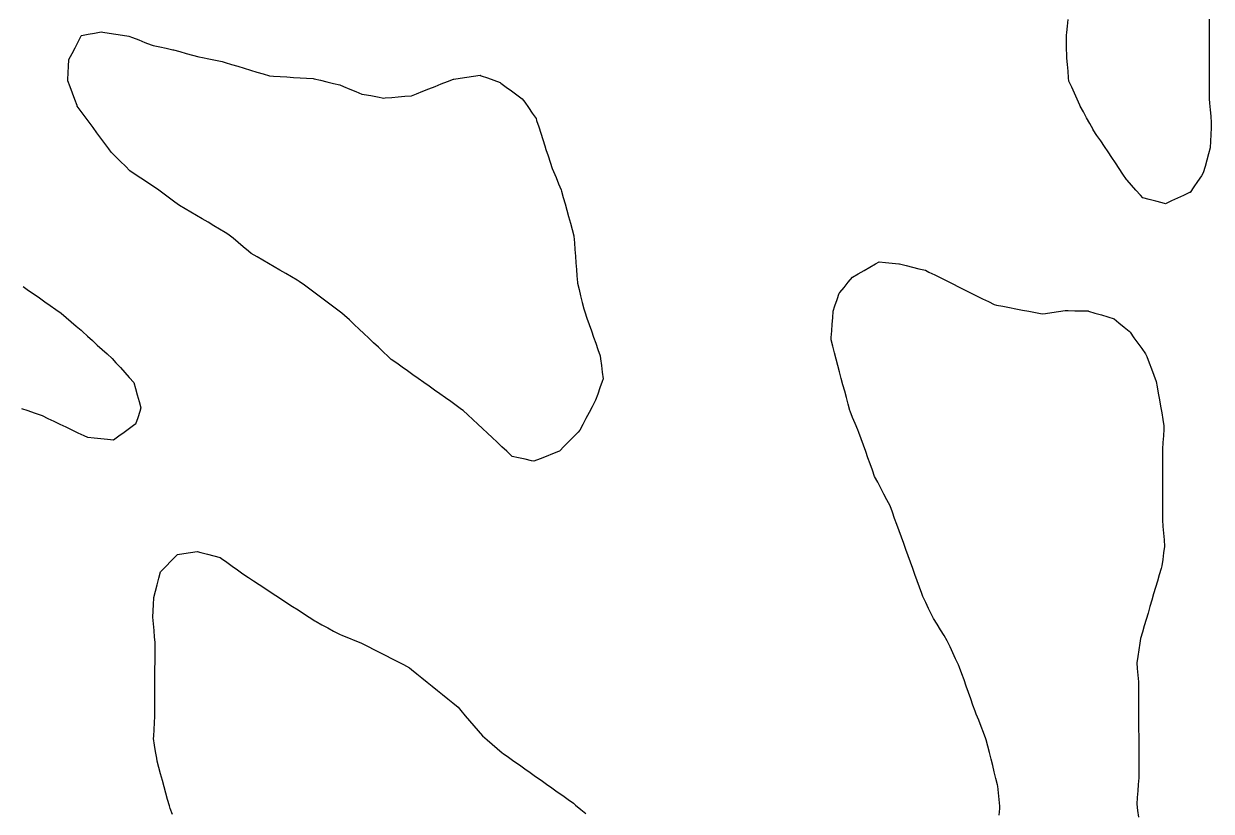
# Model space of a CAD drawing. Header units: millimetres. Extents: x 230 to 3347, y 514 to 5196.
# Drawn here: x 1348.8 to 1527.7, y 1660.4 to 1778.9 of the extents above; entities that cross this region are included whole.
import ezdxf

# ---------------------------------------------------------------- set-up
doc = ezdxf.new("R2010")
doc.units = ezdxf.units.MM
for name, color, linetype in [('ALL_HOLES', 1, 'Continuous'), ('OUTLINE_ISLAND_01_HOLE_02', 1, 'Continuous'), ('OUTLINE_ISLAND_01_HOLE_11', 1, 'Continuous'), ('OUTLINE_ISLAND_01_HOLE_12', 1, 'Continuous'), ('OUTLINE_ISLAND_01_HOLE_20', 1, 'Continuous'), ('OUTLINE_ISLAND_01_HOLE_24', 1, 'Continuous')]:
    doc.layers.add(name, color=color, linetype=linetype)

msp = doc.modelspace()

# ---------------------------------------------------------------- linework, layer by layer
at = {"layer": 'ALL_HOLES'}
for points in [[(1527.3494, 1779.5573), (1527.3484, 1778.5573), (1527.3474, 1777.5573), (1527.3464, 1776.5573), (1527.3454, 1775.5573), (1527.3444, 1774.5573), (1527.3433, 1773.5573), (1527.3423, 1772.5573), (1527.3413, 1771.5573), (1527.3403, 1770.5573), (1527.3393, 1769.5573), (1527.3383, 1768.5573), (1527.3373, 1767.5573), (1527.3921, 1766.9213), (1527.4781, 1765.925), (1527.564, 1764.9287), (1527.65, 1763.9324), (1527.6218, 1763.198), (1527.5836, 1762.1987), (1527.5454, 1761.1994), (1527.5071, 1760.2001), (1527.2562, 1759.2933), (1526.9896, 1758.3295), (1526.7229, 1757.3657), (1526.4563, 1756.4019), (1526.1627, 1755.9694), (1525.601, 1755.142), (1525.0393, 1754.3147), (1524.4777, 1753.4873), (1524.378, 1753.4419), (1523.4681, 1753.0271), (1522.5582, 1752.6123), (1521.6483, 1752.1975), (1520.7383, 1751.7827), (1520.255, 1751.9053), (1519.2857, 1752.1512), (1518.3164, 1752.397), (1517.3471, 1752.6429), (1516.9728, 1753.0624), (1516.307, 1753.8085), (1515.6412, 1754.5546), (1514.9754, 1755.3007), (1514.8971, 1755.4176), (1514.3401, 1756.2481), (1513.7831, 1757.0787), (1513.2262, 1757.9092), (1512.6692, 1758.7397), (1512.1123, 1759.5703), (1511.5553, 1760.4008), (1510.9984, 1761.2314), (1510.4414, 1762.0619), (1509.8845, 1762.8925), (1509.8528, 1762.9501), (1509.3707, 1763.8262), (1508.8886, 1764.7024), (1508.4065, 1765.5785), (1507.9244, 1766.4546), (1507.8612, 1766.5951), (1507.4511, 1767.5072), (1507.041, 1768.4192), (1506.6309, 1769.3312), (1506.2207, 1770.2432), (1506.1756, 1770.7149), (1506.0802, 1771.7104), (1505.9849, 1772.7058), (1505.8895, 1773.7013), (1505.8838, 1774.1495), (1505.8709, 1775.1494), (1505.858, 1776.1493), (1505.8451, 1777.1492), (1505.8891, 1777.5181), (1506.0075, 1778.511), (1506.1259, 1779.504)], [(1495.6923, 1659.7695), (1495.8368, 1660.759), (1495.7993, 1661.1339), (1495.6999, 1662.129), (1495.6005, 1663.124), (1495.5011, 1664.1191), (1495.4505, 1664.3252), (1495.2119, 1665.2963), (1494.9733, 1666.2674), (1494.7347, 1667.2385), (1494.496, 1668.2097), (1494.2574, 1669.1808), (1494.0188, 1670.1519), (1493.7802, 1671.123), (1493.7288, 1671.2537), (1493.3625, 1672.1843), (1492.9963, 1673.1148), (1492.6301, 1674.0453), (1492.2639, 1674.9758), (1492.1107, 1675.4019), (1491.7723, 1676.3429), (1491.4339, 1677.2839), (1491.0955, 1678.2249), (1490.7571, 1679.1659), (1490.4187, 1680.1069), (1490.0804, 1681.0479), (1489.742, 1681.9889), (1489.5685, 1682.3656), (1489.1503, 1683.2739), (1488.7321, 1684.1823), (1488.3138, 1685.0906), (1487.8956, 1685.9989), (1487.4104, 1686.7865), (1486.8859, 1687.638), (1486.3614, 1688.4894), (1485.8369, 1689.3408), (1485.5303, 1689.9724), (1485.0934, 1690.8719), (1484.6566, 1691.7715), (1484.2198, 1692.671), (1484.0503, 1693.1404), (1483.7107, 1694.081), (1483.371, 1695.0215), (1483.0314, 1695.9621), (1482.6917, 1696.9026), (1482.3521, 1697.8432), (1482.0124, 1698.7837), (1481.6728, 1699.7243), (1481.3331, 1700.6648), (1480.9935, 1701.6054), (1480.6538, 1702.5459), (1480.3142, 1703.4865), (1479.9745, 1704.427), (1479.6349, 1705.3676), (1479.2952, 1706.3081), (1479.2864, 1706.3248), (1478.8196, 1707.2091), (1478.3528, 1708.0935), (1477.8861, 1708.9779), (1477.4193, 1709.8622), (1476.9525, 1710.7466), (1476.6204, 1711.6757), (1476.2838, 1712.6174), (1475.9473, 1713.5591), (1475.6107, 1714.5007), (1475.2742, 1715.4424), (1474.9376, 1716.3841), (1474.6011, 1717.3257), (1474.4143, 1717.7705), (1474.0271, 1718.6925), (1473.6399, 1719.6145), (1473.2526, 1720.5365), (1473.2197, 1720.6603), (1472.963, 1721.6268), (1472.7062, 1722.5933), (1472.4494, 1723.5597), (1472.1927, 1724.5262), (1471.9359, 1725.4927), (1471.6791, 1726.4591), (1471.4224, 1727.4256), (1471.1656, 1728.3921), (1470.9088, 1729.3586), (1470.6521, 1730.325), (1470.3953, 1731.2915), (1470.4212, 1731.6377), (1470.4958, 1732.6349), (1470.5704, 1733.6321), (1470.645, 1734.6293), (1470.7196, 1735.6266), (1470.9884, 1736.4229), (1471.3083, 1737.3703), (1471.6281, 1738.3178), (1471.709, 1738.4155), (1472.3466, 1739.1859), (1472.9841, 1739.9563), (1473.6217, 1740.7267), (1473.6223, 1740.727), (1474.4907, 1741.2228), (1475.3592, 1741.7186), (1476.2276, 1742.2144), (1477.0961, 1742.7102), (1477.6183, 1743.0083), (1478.6145, 1742.9217), (1479.6107, 1742.8351), (1480.607, 1742.7484), (1480.7256, 1742.7192), (1481.6966, 1742.4801), (1482.6676, 1742.2411), (1483.6386, 1742.002), (1484.6096, 1741.7629), (1485.1367, 1741.5002), (1486.0317, 1741.0541), (1486.9266, 1740.608), (1487.8216, 1740.1619), (1488.7166, 1739.7158), (1489.6116, 1739.2697), (1490.5066, 1738.8237), (1491.4016, 1738.3776), (1492.2966, 1737.9315), (1493.1916, 1737.4854), (1494.0866, 1737.0393), (1494.9815, 1736.5932), (1495.295, 1736.5327), (1496.2769, 1736.3432), (1497.2587, 1736.1536), (1498.2406, 1735.9641), (1499.2225, 1735.7746), (1500.2044, 1735.5851), (1501.1862, 1735.3955), (1502.1681, 1735.206), (1502.6765, 1735.2796), (1503.6662, 1735.4228), (1504.6559, 1735.5661), (1505.6456, 1735.7094), (1506.1128, 1735.6996), (1507.1126, 1735.6787), (1508.1124, 1735.6578), (1509.1121, 1735.637), (1509.1847, 1735.615), (1510.1418, 1735.3253), (1511.0989, 1735.0355), (1512.056, 1734.7458), (1513.0131, 1734.456), (1513.7505, 1733.8549), (1514.5256, 1733.223), (1515.3007, 1732.5911), (1515.4224, 1732.4232), (1516.0093, 1731.6136), (1516.5961, 1730.8039), (1517.183, 1729.9942), (1517.7699, 1729.1845), (1517.9287, 1728.7744), (1518.29, 1727.8419), (1518.6513, 1726.9095), (1519.0125, 1725.977), (1519.3738, 1725.0445), (1519.5112, 1724.2459), (1519.6808, 1723.2604), (1519.8504, 1722.2749), (1520.02, 1721.2893), (1520.1895, 1720.3038), (1520.3591, 1719.3183), (1520.5287, 1718.3328), (1520.5, 1717.861), (1520.4391, 1716.8628), (1520.3783, 1715.8647), (1520.3175, 1714.8665), (1520.3162, 1714.4484), (1520.313, 1713.4484), (1520.3099, 1712.4484), (1520.3067, 1711.4484), (1520.3035, 1710.4484), (1520.3003, 1709.4484), (1520.2972, 1708.4484), (1520.294, 1707.4485), (1520.2908, 1706.4485), (1520.2877, 1705.4485), (1520.2845, 1704.4485), (1520.3044, 1704.194), (1520.3822, 1703.197), (1520.4601, 1702.2), (1520.538, 1701.2031), (1520.6158, 1700.2061), (1520.4804, 1699.2454), (1520.3407, 1698.2552), (1520.2011, 1697.265), (1520.0949, 1696.9023), (1519.814, 1695.9425), (1519.533, 1694.9828), (1519.252, 1694.0231), (1518.9711, 1693.0634), (1518.6901, 1692.1037), (1518.4091, 1691.144), (1518.1281, 1690.1842), (1517.8472, 1689.2245), (1517.5662, 1688.2648), (1517.2852, 1687.3051), (1517.0042, 1686.3454), (1516.8963, 1685.6437), (1516.7443, 1684.6553), (1516.5923, 1683.6669), (1516.4403, 1682.6785), (1516.5138, 1681.8222), (1516.5993, 1680.8258), (1516.6848, 1679.8295), (1516.6856, 1679.6497), (1516.6903, 1678.6497), (1516.695, 1677.6497), (1516.6997, 1676.6497), (1516.7044, 1675.6497), (1516.7091, 1674.6497), (1516.7138, 1673.6497), (1516.7185, 1672.6497), (1516.7232, 1671.6498), (1516.7279, 1670.6498), (1516.7326, 1669.6498), (1516.7373, 1668.6498), (1516.742, 1667.6498), (1516.7467, 1666.6498), (1516.7514, 1665.6498), (1516.7318, 1665.3975), (1516.6542, 1664.4005), (1516.5767, 1663.4035), (1516.4991, 1662.4065), (1516.4215, 1661.4095), (1516.5562, 1660.4528), (1516.6956, 1659.4626)], [(1348.7325, 1739.3146), (1349.5519, 1738.7414), (1350.3713, 1738.1682), (1351.1907, 1737.595), (1352.0101, 1737.0218), (1352.8295, 1736.4486), (1353.6489, 1735.8753), (1354.4683, 1735.3021), (1355.2012, 1734.6749), (1355.9609, 1734.0247), (1356.7206, 1733.3745), (1357.4804, 1732.7242), (1357.6897, 1732.5332), (1358.4283, 1731.8591), (1359.167, 1731.185), (1359.9056, 1730.5109), (1360.6443, 1729.8368), (1361.3829, 1729.1627), (1362.1215, 1728.4886), (1362.7011, 1727.8514), (1363.374, 1727.1117), (1364.0469, 1726.372), (1364.7199, 1725.6322), (1365.3928, 1724.8925), (1365.6565, 1723.9628), (1365.9294, 1723.0007), (1366.2023, 1722.0387), (1366.4753, 1721.0766), (1366.2974, 1720.529), (1365.9885, 1719.578), (1365.6796, 1718.6269), (1365.5625, 1718.5424), (1364.7516, 1717.9572), (1363.9406, 1717.3721), (1363.1297, 1716.787), (1362.3188, 1716.2018), (1361.4402, 1716.2909), (1360.4453, 1716.3918), (1359.4504, 1716.4927), (1358.4555, 1716.5936), (1357.9437, 1716.8378), (1357.0411, 1717.2683), (1356.1385, 1717.6989), (1355.236, 1718.1295), (1354.3334, 1718.5601), (1353.4309, 1718.9906), (1352.5283, 1719.4212), (1351.6258, 1719.8518), (1351.3674, 1719.9411), (1350.4222, 1720.2677), (1349.477, 1720.5943), (1348.5319, 1720.9209)], [(1371.2218, 1659.8601), (1370.854, 1660.79), (1370.7568, 1661.1471), (1370.4942, 1662.112), (1370.2316, 1663.0769), (1369.969, 1664.0418), (1369.7064, 1665.0067), (1369.4438, 1665.9716), (1369.1812, 1666.9365), (1368.9186, 1667.9015), (1368.8474, 1668.3477), (1368.6896, 1669.3352), (1368.5319, 1670.3227), (1368.3742, 1671.3101), (1368.3933, 1671.6538), (1368.4489, 1672.6523), (1368.5045, 1673.6507), (1368.5602, 1674.6492), (1368.5608, 1674.812), (1368.5649, 1675.812), (1368.569, 1676.812), (1368.5731, 1677.812), (1368.5771, 1678.812), (1368.5812, 1679.812), (1368.5853, 1680.8119), (1368.5894, 1681.8119), (1368.5934, 1682.8119), (1368.5975, 1683.8119), (1368.6016, 1684.8119), (1368.6057, 1685.8119), (1368.54, 1686.5539), (1368.4518, 1687.55), (1368.3636, 1688.5461), (1368.2753, 1689.5422), (1368.3149, 1690.4889), (1368.3565, 1691.488), (1368.3982, 1692.4871), (1368.4055, 1692.5149), (1368.6577, 1693.4825), (1368.91, 1694.4502), (1369.1622, 1695.4178), (1369.4145, 1696.3855), (1369.5591, 1696.5336), (1370.2574, 1697.2494), (1370.9558, 1697.9651), (1371.6542, 1698.6809), (1371.9661, 1699.0005), (1372.955, 1699.1489), (1373.944, 1699.2973), (1374.9329, 1699.4456), (1375.5162, 1699.2926), (1376.4834, 1699.0387), (1377.4507, 1698.7849), (1378.4179, 1698.531), (1378.5834, 1698.4133), (1379.3982, 1697.8336), (1380.2131, 1697.2539), (1381.0279, 1696.6742), (1381.8427, 1696.0945), (1382.6576, 1695.5148), (1383.4354, 1695.0083), (1384.2734, 1694.4627), (1385.1114, 1693.917), (1385.9494, 1693.3714), (1386.7875, 1692.8257), (1387.6255, 1692.2801), (1388.4635, 1691.7344), (1389.3015, 1691.1888), (1390.1395, 1690.6431), (1390.9775, 1690.0975), (1391.8155, 1689.5519), (1392.6536, 1689.0062), (1392.8565, 1688.8959), (1393.7351, 1688.4184), (1394.6137, 1687.9409), (1395.4924, 1687.4634), (1396.371, 1686.9859), (1396.8193, 1686.8068), (1397.748, 1686.4358), (1398.6766, 1686.0648), (1399.6053, 1685.6938), (1399.7789, 1685.605), (1400.669, 1685.1493), (1401.5591, 1684.6936), (1402.4493, 1684.2379), (1403.3394, 1683.7823), (1404.2296, 1683.3266), (1405.1197, 1682.8709), (1406.0099, 1682.4152), (1406.9, 1681.9596), (1407.2339, 1681.6885), (1408.0103, 1681.0583), (1408.7867, 1680.428), (1409.5631, 1679.7978), (1410.3395, 1679.1675), (1411.1159, 1678.5373), (1411.8923, 1677.907), (1412.6687, 1677.2768), (1413.4451, 1676.6465), (1414.2214, 1676.0163), (1414.6706, 1675.4925), (1415.3215, 1674.7333), (1415.9724, 1673.9742), (1416.6233, 1673.215), (1417.2742, 1672.4558), (1417.9251, 1671.6967), (1418.6075, 1671.108), (1419.3647, 1670.4548), (1420.1219, 1669.8016), (1420.8791, 1669.1484), (1421.008, 1669.0572), (1421.8242, 1668.4795), (1422.6405, 1667.9018), (1423.4567, 1667.3241), (1424.273, 1666.7464), (1425.0892, 1666.1687), (1425.9055, 1665.591), (1426.7217, 1665.0133), (1427.5379, 1664.4356), (1428.3542, 1663.8579), (1429.1704, 1663.2802), (1429.9867, 1662.7025), (1430.8029, 1662.1248), (1431.6192, 1661.5471), (1431.9352, 1661.2819), (1432.7012, 1660.639), (1433.4672, 1659.9961)]]:
    msp.add_lwpolyline(points, dxfattribs=at)
msp.add_lwpolyline([(1357.5208, 1777.1059), (1358.5046, 1777.2847), (1359.4885, 1777.4636), (1360.4724, 1777.6425), (1360.7136, 1777.6056), (1361.7021, 1777.4544), (1362.6906, 1777.3032), (1363.6791, 1777.152), (1364.6676, 1777.0008), (1365.2094, 1776.7842), (1366.138, 1776.4131), (1367.0666, 1776.0419), (1367.9951, 1775.6707), (1368.3284, 1775.5969), (1369.3047, 1775.3807), (1370.2811, 1775.1646), (1371.2574, 1774.9484), (1371.356, 1774.9215), (1372.3207, 1774.6582), (1373.2854, 1774.3949), (1374.2501, 1774.1316), (1375.2148, 1773.8683), (1375.7416, 1773.7631), (1376.7223, 1773.5673), (1377.7029, 1773.3714), (1378.6835, 1773.1755), (1379.1476, 1773.0353), (1380.1049, 1772.746), (1381.0621, 1772.4568), (1382.0194, 1772.1675), (1382.9766, 1771.8783), (1383.9339, 1771.589), (1384.8911, 1771.2997), (1385.8484, 1771.0105), (1386.4346, 1770.9747), (1387.4327, 1770.9136), (1388.4309, 1770.8526), (1389.429, 1770.7916), (1390.4272, 1770.7306), (1391.4253, 1770.6696), (1392.4234, 1770.6086), (1392.5438, 1770.5796), (1393.5159, 1770.3452), (1394.488, 1770.1108), (1395.4602, 1769.8764), (1396.4323, 1769.642), (1396.9835, 1769.4162), (1397.9088, 1769.037), (1398.8342, 1768.6579), (1399.7595, 1768.2787), (1400.1126, 1768.2147), (1401.0965, 1768.0363), (1402.0805, 1767.8579), (1403.0645, 1767.6796), (1403.2351, 1767.6936), (1404.2317, 1767.7753), (1405.2284, 1767.857), (1406.225, 1767.9387), (1407.2217, 1768.0204), (1407.9781, 1768.3203), (1408.9077, 1768.6889), (1409.8373, 1769.0574), (1410.7669, 1769.426), (1411.6965, 1769.7946), (1412.6261, 1770.1632), (1413.5557, 1770.5317), (1413.5804, 1770.5353), (1414.5699, 1770.6796), (1415.5595, 1770.8238), (1416.549, 1770.968), (1417.5386, 1771.1123), (1417.7309, 1771.0417), (1418.6698, 1770.6975), (1419.6087, 1770.3533), (1420.5476, 1770.009), (1420.6664, 1769.923), (1421.4767, 1769.3369), (1422.2869, 1768.7508), (1423.0971, 1768.1647), (1423.9073, 1767.5785), (1424.2685, 1767.0581), (1424.8387, 1766.2365), (1425.4088, 1765.415), (1425.979, 1764.5935), (1426.0648, 1764.3238), (1426.368, 1763.3709), (1426.6712, 1762.418), (1426.9744, 1761.4651), (1427.2776, 1760.5121), (1427.47, 1759.9325), (1427.785, 1758.9834), (1428.1, 1758.0344), (1428.415, 1757.0853), (1428.6087, 1756.6208), (1428.9937, 1755.6979), (1429.3787, 1754.775), (1429.7637, 1753.8521), (1429.8092, 1753.688), (1430.0763, 1752.7243), (1430.3433, 1751.7606), (1430.6104, 1750.7969), (1430.8774, 1749.8332), (1431.1445, 1748.8695), (1431.4115, 1747.9059), (1431.6786, 1746.9422), (1431.6826, 1746.887), (1431.7563, 1745.8897), (1431.8299, 1744.8924), (1431.9036, 1743.8951), (1431.9772, 1742.8979), (1432.0508, 1741.9006), (1432.1245, 1740.9033), (1432.1981, 1739.906), (1432.2142, 1739.8394), (1432.449, 1738.8674), (1432.6838, 1737.8953), (1432.9186, 1736.9233), (1433.1534, 1735.9512), (1433.3131, 1735.4943), (1433.643, 1734.5503), (1433.9729, 1733.6063), (1434.3028, 1732.6623), (1434.6327, 1731.7183), (1434.9626, 1730.7742), (1435.2925, 1729.8302), (1435.6224, 1728.8862), (1435.6826, 1728.4103), (1435.8079, 1727.4181), (1435.9332, 1726.426), (1436.0585, 1725.4339), (1435.9161, 1725.029), (1435.5842, 1724.0857), (1435.2523, 1723.1423), (1434.9204, 1722.199), (1434.8787, 1722.1196), (1434.4141, 1721.2341), (1433.9495, 1720.3485), (1433.4849, 1719.463), (1433.0203, 1718.5775), (1432.5557, 1717.692), (1432.2919, 1717.4214), (1431.5938, 1716.7053), (1430.8957, 1715.9893), (1430.1977, 1715.2733), (1429.4996, 1714.5572), (1429.3589, 1714.5009), (1428.4305, 1714.1294), (1427.5021, 1713.7578), (1426.5737, 1713.3862), (1425.6453, 1713.0146), (1425.3015, 1713.0925), (1424.3262, 1713.3134), (1423.3509, 1713.5343), (1422.3756, 1713.7552), (1422.2885, 1713.8368), (1421.5589, 1714.5207), (1420.8293, 1715.2046), (1420.0997, 1715.8884), (1419.3701, 1716.5723), (1418.6405, 1717.2561), (1417.9109, 1717.94), (1417.1812, 1718.6239), (1416.4516, 1719.3077), (1415.722, 1719.9916), (1414.9924, 1720.6755), (1414.7696, 1720.8336), (1413.9542, 1721.4124), (1413.1387, 1721.9912), (1412.3233, 1722.57), (1411.5078, 1723.1488), (1410.6923, 1723.7277), (1409.8769, 1724.3065), (1409.0614, 1724.8853), (1408.246, 1725.4641), (1407.4305, 1726.0429), (1406.615, 1726.6217), (1405.7996, 1727.2006), (1404.9841, 1727.7794), (1404.1687, 1728.3582), (1403.6986, 1728.8014), (1402.971, 1729.4874), (1402.2435, 1730.1734), (1401.5159, 1730.8594), (1400.7883, 1731.5454), (1400.0607, 1732.2314), (1399.3331, 1732.9174), (1398.6055, 1733.6035), (1397.8779, 1734.2895), (1397.1503, 1734.9755), (1396.707, 1735.3067), (1395.9058, 1735.9052), (1395.1047, 1736.5037), (1394.3036, 1737.1022), (1393.5025, 1737.7007), (1392.7014, 1738.2992), (1391.9003, 1738.8977), (1391.0991, 1739.4963), (1390.298, 1740.0948), (1390.0029, 1740.267), (1389.1392, 1740.7711), (1388.2756, 1741.2752), (1387.4119, 1741.7792), (1386.5482, 1742.2833), (1385.6846, 1742.7874), (1384.8209, 1743.2915), (1383.9573, 1743.7955), (1383.0936, 1744.2996), (1382.6606, 1744.6593), (1381.8914, 1745.2983), (1381.1222, 1745.9373), (1380.353, 1746.5763), (1379.5838, 1747.2153), (1379.164, 1747.4609), (1378.301, 1747.966), (1377.4379, 1748.471), (1376.5748, 1748.9761), (1375.7117, 1749.4811), (1374.8486, 1749.9862), (1373.9855, 1750.4913), (1373.1225, 1750.9963), (1372.2594, 1751.5014), (1371.5774, 1752.0169), (1370.7797, 1752.6198), (1369.9819, 1753.2228), (1369.1841, 1753.8258), (1368.9542, 1753.9788), (1368.1218, 1754.533), (1367.2894, 1755.0871), (1366.4569, 1755.6412), (1365.6245, 1756.1953), (1364.7921, 1756.7494), (1364.1244, 1757.4135), (1363.4154, 1758.1187), (1362.7064, 1758.8239), (1361.9974, 1759.5292), (1361.6363, 1760.0191), (1361.0428, 1760.8239), (1360.4494, 1761.6288), (1359.856, 1762.4337), (1359.2626, 1763.2386), (1358.6691, 1764.0435), (1358.0757, 1764.8484), (1357.4823, 1765.6533), (1356.8889, 1766.4582), (1356.8596, 1766.5365), (1356.5095, 1767.4732), (1356.1594, 1768.4099), (1355.8093, 1769.3466), (1355.4592, 1770.2834), (1355.468, 1770.455), (1355.5197, 1771.4536), (1355.5714, 1772.4523), (1355.623, 1773.451), (1355.6375, 1773.4788), (1356.0983, 1774.3663), (1356.5591, 1775.2538), (1357.0199, 1776.1413), (1357.4807, 1777.0288)], close=True, dxfattribs=at)
at = {"layer": 'OUTLINE_ISLAND_01_HOLE_02'}
msp.add_lwpolyline([(1371.2218, 1659.8601), (1370.854, 1660.79), (1370.7568, 1661.1471), (1370.4942, 1662.112), (1370.2316, 1663.0769), (1369.969, 1664.0418), (1369.7064, 1665.0067), (1369.4438, 1665.9716), (1369.1812, 1666.9365), (1368.9186, 1667.9015), (1368.8474, 1668.3477), (1368.6896, 1669.3352), (1368.5319, 1670.3227), (1368.3742, 1671.3101), (1368.3933, 1671.6538), (1368.4489, 1672.6523), (1368.5045, 1673.6507), (1368.5602, 1674.6492), (1368.5608, 1674.812), (1368.5649, 1675.812), (1368.569, 1676.812), (1368.5731, 1677.812), (1368.5771, 1678.812), (1368.5812, 1679.812), (1368.5853, 1680.8119), (1368.5894, 1681.8119), (1368.5934, 1682.8119), (1368.5975, 1683.8119), (1368.6016, 1684.8119), (1368.6057, 1685.8119), (1368.54, 1686.5539), (1368.4518, 1687.55), (1368.3636, 1688.5461), (1368.2753, 1689.5422), (1368.3149, 1690.4889), (1368.3565, 1691.488), (1368.3982, 1692.4871), (1368.4055, 1692.5149), (1368.6577, 1693.4825), (1368.91, 1694.4502), (1369.1622, 1695.4178), (1369.4145, 1696.3855), (1369.5591, 1696.5336), (1370.2574, 1697.2494), (1370.9558, 1697.9651), (1371.6542, 1698.6809), (1371.9661, 1699.0005), (1372.955, 1699.1489), (1373.944, 1699.2973), (1374.9329, 1699.4456), (1375.5162, 1699.2926), (1376.4834, 1699.0387), (1377.4507, 1698.7849), (1378.4179, 1698.531), (1378.5834, 1698.4133), (1379.3982, 1697.8336), (1380.2131, 1697.2539), (1381.0279, 1696.6742), (1381.8427, 1696.0945), (1382.6576, 1695.5148), (1383.4354, 1695.0083), (1384.2734, 1694.4627), (1385.1114, 1693.917), (1385.9494, 1693.3714), (1386.7875, 1692.8257), (1387.6255, 1692.2801), (1388.4635, 1691.7344), (1389.3015, 1691.1888), (1390.1395, 1690.6431), (1390.9775, 1690.0975), (1391.8155, 1689.5519), (1392.6536, 1689.0062), (1392.8565, 1688.8959), (1393.7351, 1688.4184), (1394.6137, 1687.9409), (1395.4924, 1687.4634), (1396.371, 1686.9859), (1396.8193, 1686.8068), (1397.748, 1686.4358), (1398.6766, 1686.0648), (1399.6053, 1685.6938), (1399.7789, 1685.605), (1400.669, 1685.1493), (1401.5591, 1684.6936), (1402.4493, 1684.2379), (1403.3394, 1683.7823), (1404.2296, 1683.3266), (1405.1197, 1682.8709), (1406.0099, 1682.4152), (1406.9, 1681.9596), (1407.2339, 1681.6885), (1408.0103, 1681.0583), (1408.7867, 1680.428), (1409.5631, 1679.7978), (1410.3395, 1679.1675), (1411.1159, 1678.5373), (1411.8923, 1677.907), (1412.6687, 1677.2768), (1413.4451, 1676.6465), (1414.2214, 1676.0163), (1414.6706, 1675.4925), (1415.3215, 1674.7333), (1415.9724, 1673.9742), (1416.6233, 1673.215), (1417.2742, 1672.4558), (1417.9251, 1671.6967), (1418.6075, 1671.108), (1419.3647, 1670.4548), (1420.1219, 1669.8016), (1420.8791, 1669.1484), (1421.008, 1669.0572), (1421.8242, 1668.4795), (1422.6405, 1667.9018), (1423.4567, 1667.3241), (1424.273, 1666.7464), (1425.0892, 1666.1687), (1425.9055, 1665.591), (1426.7217, 1665.0133), (1427.5379, 1664.4356), (1428.3542, 1663.8579), (1429.1704, 1663.2802), (1429.9867, 1662.7025), (1430.8029, 1662.1248), (1431.6192, 1661.5471), (1431.9352, 1661.2819), (1432.7012, 1660.639), (1433.4672, 1659.9961)], dxfattribs=at)
at = {"layer": 'OUTLINE_ISLAND_01_HOLE_11'}
msp.add_lwpolyline([(1495.6923, 1659.7695), (1495.8368, 1660.759), (1495.7993, 1661.1339), (1495.6999, 1662.129), (1495.6005, 1663.124), (1495.5011, 1664.1191), (1495.4505, 1664.3252), (1495.2119, 1665.2963), (1494.9733, 1666.2674), (1494.7347, 1667.2385), (1494.496, 1668.2097), (1494.2574, 1669.1808), (1494.0188, 1670.1519), (1493.7802, 1671.123), (1493.7288, 1671.2537), (1493.3625, 1672.1843), (1492.9963, 1673.1148), (1492.6301, 1674.0453), (1492.2639, 1674.9758), (1492.1107, 1675.4019), (1491.7723, 1676.3429), (1491.4339, 1677.2839), (1491.0955, 1678.2249), (1490.7571, 1679.1659), (1490.4187, 1680.1069), (1490.0804, 1681.0479), (1489.742, 1681.9889), (1489.5685, 1682.3656), (1489.1503, 1683.2739), (1488.7321, 1684.1823), (1488.3138, 1685.0906), (1487.8956, 1685.9989), (1487.4104, 1686.7865), (1486.8859, 1687.638), (1486.3614, 1688.4894), (1485.8369, 1689.3408), (1485.5303, 1689.9724), (1485.0934, 1690.8719), (1484.6566, 1691.7715), (1484.2198, 1692.671), (1484.0503, 1693.1404), (1483.7107, 1694.081), (1483.371, 1695.0215), (1483.0314, 1695.9621), (1482.6917, 1696.9026), (1482.3521, 1697.8432), (1482.0124, 1698.7837), (1481.6728, 1699.7243), (1481.3331, 1700.6648), (1480.9935, 1701.6054), (1480.6538, 1702.5459), (1480.3142, 1703.4865), (1479.9745, 1704.427), (1479.6349, 1705.3676), (1479.2952, 1706.3081), (1479.2864, 1706.3248), (1478.8196, 1707.2091), (1478.3528, 1708.0935), (1477.8861, 1708.9779), (1477.4193, 1709.8622), (1476.9525, 1710.7466), (1476.6204, 1711.6757), (1476.2838, 1712.6174), (1475.9473, 1713.5591), (1475.6107, 1714.5007), (1475.2742, 1715.4424), (1474.9376, 1716.3841), (1474.6011, 1717.3257), (1474.4143, 1717.7705), (1474.0271, 1718.6925), (1473.6399, 1719.6145), (1473.2526, 1720.5365), (1473.2197, 1720.6603), (1472.963, 1721.6268), (1472.7062, 1722.5933), (1472.4494, 1723.5597), (1472.1927, 1724.5262), (1471.9359, 1725.4927), (1471.6791, 1726.4591), (1471.4224, 1727.4256), (1471.1656, 1728.3921), (1470.9088, 1729.3586), (1470.6521, 1730.325), (1470.3953, 1731.2915), (1470.4212, 1731.6377), (1470.4958, 1732.6349), (1470.5704, 1733.6321), (1470.645, 1734.6293), (1470.7196, 1735.6266), (1470.9884, 1736.4229), (1471.3083, 1737.3703), (1471.6281, 1738.3178), (1471.709, 1738.4155), (1472.3466, 1739.1859), (1472.9841, 1739.9563), (1473.6217, 1740.7267), (1473.6223, 1740.727), (1474.4907, 1741.2228), (1475.3592, 1741.7186), (1476.2276, 1742.2144), (1477.0961, 1742.7102), (1477.6183, 1743.0083), (1478.6145, 1742.9217), (1479.6107, 1742.8351), (1480.607, 1742.7484), (1480.7256, 1742.7192), (1481.6966, 1742.4801), (1482.6676, 1742.2411), (1483.6386, 1742.002), (1484.6096, 1741.7629), (1485.1367, 1741.5002), (1486.0317, 1741.0541), (1486.9266, 1740.608), (1487.8216, 1740.1619), (1488.7166, 1739.7158), (1489.6116, 1739.2697), (1490.5066, 1738.8237), (1491.4016, 1738.3776), (1492.2966, 1737.9315), (1493.1916, 1737.4854), (1494.0866, 1737.0393), (1494.9815, 1736.5932), (1495.295, 1736.5327), (1496.2769, 1736.3432), (1497.2587, 1736.1536), (1498.2406, 1735.9641), (1499.2225, 1735.7746), (1500.2044, 1735.5851), (1501.1862, 1735.3955), (1502.1681, 1735.206), (1502.6765, 1735.2796), (1503.6662, 1735.4228), (1504.6559, 1735.5661), (1505.6456, 1735.7094), (1506.1128, 1735.6996), (1507.1126, 1735.6787), (1508.1124, 1735.6578), (1509.1121, 1735.637), (1509.1847, 1735.615), (1510.1418, 1735.3253), (1511.0989, 1735.0355), (1512.056, 1734.7458), (1513.0131, 1734.456), (1513.7505, 1733.8549), (1514.5256, 1733.223), (1515.3007, 1732.5911), (1515.4224, 1732.4232), (1516.0093, 1731.6136), (1516.5961, 1730.8039), (1517.183, 1729.9942), (1517.7699, 1729.1845), (1517.9287, 1728.7744), (1518.29, 1727.8419), (1518.6513, 1726.9095), (1519.0125, 1725.977), (1519.3738, 1725.0445), (1519.5112, 1724.2459), (1519.6808, 1723.2604), (1519.8504, 1722.2749), (1520.02, 1721.2893), (1520.1895, 1720.3038), (1520.3591, 1719.3183), (1520.5287, 1718.3328), (1520.5, 1717.861), (1520.4391, 1716.8628), (1520.3783, 1715.8647), (1520.3175, 1714.8665), (1520.3162, 1714.4484), (1520.313, 1713.4484), (1520.3099, 1712.4484), (1520.3067, 1711.4484), (1520.3035, 1710.4484), (1520.3003, 1709.4484), (1520.2972, 1708.4484), (1520.294, 1707.4485), (1520.2908, 1706.4485), (1520.2877, 1705.4485), (1520.2845, 1704.4485), (1520.3044, 1704.194), (1520.3822, 1703.197), (1520.4601, 1702.2), (1520.538, 1701.2031), (1520.6158, 1700.2061), (1520.4804, 1699.2454), (1520.3407, 1698.2552), (1520.2011, 1697.265), (1520.0949, 1696.9023), (1519.814, 1695.9425), (1519.533, 1694.9828), (1519.252, 1694.0231), (1518.9711, 1693.0634), (1518.6901, 1692.1037), (1518.4091, 1691.144), (1518.1281, 1690.1842), (1517.8472, 1689.2245), (1517.5662, 1688.2648), (1517.2852, 1687.3051), (1517.0042, 1686.3454), (1516.8963, 1685.6437), (1516.7443, 1684.6553), (1516.5923, 1683.6669), (1516.4403, 1682.6785), (1516.5138, 1681.8222), (1516.5993, 1680.8258), (1516.6848, 1679.8295), (1516.6856, 1679.6497), (1516.6903, 1678.6497), (1516.695, 1677.6497), (1516.6997, 1676.6497), (1516.7044, 1675.6497), (1516.7091, 1674.6497), (1516.7138, 1673.6497), (1516.7185, 1672.6497), (1516.7232, 1671.6498), (1516.7279, 1670.6498), (1516.7326, 1669.6498), (1516.7373, 1668.6498), (1516.742, 1667.6498), (1516.7467, 1666.6498), (1516.7514, 1665.6498), (1516.7318, 1665.3975), (1516.6542, 1664.4005), (1516.5767, 1663.4035), (1516.4991, 1662.4065), (1516.4215, 1661.4095), (1516.5562, 1660.4528), (1516.6956, 1659.4626)], dxfattribs=at)
at = {"layer": 'OUTLINE_ISLAND_01_HOLE_12'}
msp.add_lwpolyline([(1348.7325, 1739.3146), (1349.5519, 1738.7414), (1350.3713, 1738.1682), (1351.1907, 1737.595), (1352.0101, 1737.0218), (1352.8295, 1736.4486), (1353.6489, 1735.8753), (1354.4683, 1735.3021), (1355.2012, 1734.6749), (1355.9609, 1734.0247), (1356.7206, 1733.3745), (1357.4804, 1732.7242), (1357.6897, 1732.5332), (1358.4283, 1731.8591), (1359.167, 1731.185), (1359.9056, 1730.5109), (1360.6443, 1729.8368), (1361.3829, 1729.1627), (1362.1215, 1728.4886), (1362.7011, 1727.8514), (1363.374, 1727.1117), (1364.0469, 1726.372), (1364.7199, 1725.6322), (1365.3928, 1724.8925), (1365.6565, 1723.9628), (1365.9294, 1723.0007), (1366.2023, 1722.0387), (1366.4753, 1721.0766), (1366.2974, 1720.529), (1365.9885, 1719.578), (1365.6796, 1718.6269), (1365.5625, 1718.5424), (1364.7516, 1717.9572), (1363.9406, 1717.3721), (1363.1297, 1716.787), (1362.3188, 1716.2018), (1361.4402, 1716.2909), (1360.4453, 1716.3918), (1359.4504, 1716.4927), (1358.4555, 1716.5936), (1357.9437, 1716.8378), (1357.0411, 1717.2683), (1356.1385, 1717.6989), (1355.236, 1718.1295), (1354.3334, 1718.5601), (1353.4309, 1718.9906), (1352.5283, 1719.4212), (1351.6258, 1719.8518), (1351.3674, 1719.9411), (1350.4222, 1720.2677), (1349.477, 1720.5943), (1348.5319, 1720.9209)], dxfattribs=at)
at = {"layer": 'OUTLINE_ISLAND_01_HOLE_20'}
msp.add_lwpolyline([(1357.5208, 1777.1059), (1358.5046, 1777.2847), (1359.4885, 1777.4636), (1360.4724, 1777.6425), (1360.7136, 1777.6056), (1361.7021, 1777.4544), (1362.6906, 1777.3032), (1363.6791, 1777.152), (1364.6676, 1777.0008), (1365.2094, 1776.7842), (1366.138, 1776.4131), (1367.0666, 1776.0419), (1367.9951, 1775.6707), (1368.3284, 1775.5969), (1369.3047, 1775.3807), (1370.2811, 1775.1646), (1371.2574, 1774.9484), (1371.356, 1774.9215), (1372.3207, 1774.6582), (1373.2854, 1774.3949), (1374.2501, 1774.1316), (1375.2148, 1773.8683), (1375.7416, 1773.7631), (1376.7223, 1773.5673), (1377.7029, 1773.3714), (1378.6835, 1773.1755), (1379.1476, 1773.0353), (1380.1049, 1772.746), (1381.0621, 1772.4568), (1382.0194, 1772.1675), (1382.9766, 1771.8783), (1383.9339, 1771.589), (1384.8911, 1771.2997), (1385.8484, 1771.0105), (1386.4346, 1770.9747), (1387.4327, 1770.9136), (1388.4309, 1770.8526), (1389.429, 1770.7916), (1390.4272, 1770.7306), (1391.4253, 1770.6696), (1392.4234, 1770.6086), (1392.5438, 1770.5796), (1393.5159, 1770.3452), (1394.488, 1770.1108), (1395.4602, 1769.8764), (1396.4323, 1769.642), (1396.9835, 1769.4162), (1397.9088, 1769.037), (1398.8342, 1768.6579), (1399.7595, 1768.2787), (1400.1126, 1768.2147), (1401.0965, 1768.0363), (1402.0805, 1767.8579), (1403.0645, 1767.6796), (1403.2351, 1767.6936), (1404.2317, 1767.7753), (1405.2284, 1767.857), (1406.225, 1767.9387), (1407.2217, 1768.0204), (1407.9781, 1768.3203), (1408.9077, 1768.6889), (1409.8373, 1769.0574), (1410.7669, 1769.426), (1411.6965, 1769.7946), (1412.6261, 1770.1632), (1413.5557, 1770.5317), (1413.5804, 1770.5353), (1414.5699, 1770.6796), (1415.5595, 1770.8238), (1416.549, 1770.968), (1417.5386, 1771.1123), (1417.7309, 1771.0417), (1418.6698, 1770.6975), (1419.6087, 1770.3533), (1420.5476, 1770.009), (1420.6664, 1769.923), (1421.4767, 1769.3369), (1422.2869, 1768.7508), (1423.0971, 1768.1647), (1423.9073, 1767.5785), (1424.2685, 1767.0581), (1424.8387, 1766.2365), (1425.4088, 1765.415), (1425.979, 1764.5935), (1426.0648, 1764.3238), (1426.368, 1763.3709), (1426.6712, 1762.418), (1426.9744, 1761.4651), (1427.2776, 1760.5121), (1427.47, 1759.9325), (1427.785, 1758.9834), (1428.1, 1758.0344), (1428.415, 1757.0853), (1428.6087, 1756.6208), (1428.9937, 1755.6979), (1429.3787, 1754.775), (1429.7637, 1753.8521), (1429.8092, 1753.688), (1430.0763, 1752.7243), (1430.3433, 1751.7606), (1430.6104, 1750.7969), (1430.8774, 1749.8332), (1431.1445, 1748.8695), (1431.4115, 1747.9059), (1431.6786, 1746.9422), (1431.6826, 1746.887), (1431.7563, 1745.8897), (1431.8299, 1744.8924), (1431.9036, 1743.8951), (1431.9772, 1742.8979), (1432.0508, 1741.9006), (1432.1245, 1740.9033), (1432.1981, 1739.906), (1432.2142, 1739.8394), (1432.449, 1738.8674), (1432.6838, 1737.8953), (1432.9186, 1736.9233), (1433.1534, 1735.9512), (1433.3131, 1735.4943), (1433.643, 1734.5503), (1433.9729, 1733.6063), (1434.3028, 1732.6623), (1434.6327, 1731.7183), (1434.9626, 1730.7742), (1435.2925, 1729.8302), (1435.6224, 1728.8862), (1435.6826, 1728.4103), (1435.8079, 1727.4181), (1435.9332, 1726.426), (1436.0585, 1725.4339), (1435.9161, 1725.029), (1435.5842, 1724.0857), (1435.2523, 1723.1423), (1434.9204, 1722.199), (1434.8787, 1722.1196), (1434.4141, 1721.2341), (1433.9495, 1720.3485), (1433.4849, 1719.463), (1433.0203, 1718.5775), (1432.5557, 1717.692), (1432.2919, 1717.4214), (1431.5938, 1716.7053), (1430.8957, 1715.9893), (1430.1977, 1715.2733), (1429.4996, 1714.5572), (1429.3589, 1714.5009), (1428.4305, 1714.1294), (1427.5021, 1713.7578), (1426.5737, 1713.3862), (1425.6453, 1713.0146), (1425.3015, 1713.0925), (1424.3262, 1713.3134), (1423.3509, 1713.5343), (1422.3756, 1713.7552), (1422.2885, 1713.8368), (1421.5589, 1714.5207), (1420.8293, 1715.2046), (1420.0997, 1715.8884), (1419.3701, 1716.5723), (1418.6405, 1717.2561), (1417.9109, 1717.94), (1417.1812, 1718.6239), (1416.4516, 1719.3077), (1415.722, 1719.9916), (1414.9924, 1720.6755), (1414.7696, 1720.8336), (1413.9542, 1721.4124), (1413.1387, 1721.9912), (1412.3233, 1722.57), (1411.5078, 1723.1488), (1410.6923, 1723.7277), (1409.8769, 1724.3065), (1409.0614, 1724.8853), (1408.246, 1725.4641), (1407.4305, 1726.0429), (1406.615, 1726.6217), (1405.7996, 1727.2006), (1404.9841, 1727.7794), (1404.1687, 1728.3582), (1403.6986, 1728.8014), (1402.971, 1729.4874), (1402.2435, 1730.1734), (1401.5159, 1730.8594), (1400.7883, 1731.5454), (1400.0607, 1732.2314), (1399.3331, 1732.9174), (1398.6055, 1733.6035), (1397.8779, 1734.2895), (1397.1503, 1734.9755), (1396.707, 1735.3067), (1395.9058, 1735.9052), (1395.1047, 1736.5037), (1394.3036, 1737.1022), (1393.5025, 1737.7007), (1392.7014, 1738.2992), (1391.9003, 1738.8977), (1391.0991, 1739.4963), (1390.298, 1740.0948), (1390.0029, 1740.267), (1389.1392, 1740.7711), (1388.2756, 1741.2752), (1387.4119, 1741.7792), (1386.5482, 1742.2833), (1385.6846, 1742.7874), (1384.8209, 1743.2915), (1383.9573, 1743.7955), (1383.0936, 1744.2996), (1382.6606, 1744.6593), (1381.8914, 1745.2983), (1381.1222, 1745.9373), (1380.353, 1746.5763), (1379.5838, 1747.2153), (1379.164, 1747.4609), (1378.301, 1747.966), (1377.4379, 1748.471), (1376.5748, 1748.9761), (1375.7117, 1749.4811), (1374.8486, 1749.9862), (1373.9855, 1750.4913), (1373.1225, 1750.9963), (1372.2594, 1751.5014), (1371.5774, 1752.0169), (1370.7797, 1752.6198), (1369.9819, 1753.2228), (1369.1841, 1753.8258), (1368.9542, 1753.9788), (1368.1218, 1754.533), (1367.2894, 1755.0871), (1366.4569, 1755.6412), (1365.6245, 1756.1953), (1364.7921, 1756.7494), (1364.1244, 1757.4135), (1363.4154, 1758.1187), (1362.7064, 1758.8239), (1361.9974, 1759.5292), (1361.6363, 1760.0191), (1361.0428, 1760.8239), (1360.4494, 1761.6288), (1359.856, 1762.4337), (1359.2626, 1763.2386), (1358.6691, 1764.0435), (1358.0757, 1764.8484), (1357.4823, 1765.6533), (1356.8889, 1766.4582), (1356.8596, 1766.5365), (1356.5095, 1767.4732), (1356.1594, 1768.4099), (1355.8093, 1769.3466), (1355.4592, 1770.2834), (1355.468, 1770.455), (1355.5197, 1771.4536), (1355.5714, 1772.4523), (1355.623, 1773.451), (1355.6375, 1773.4788), (1356.0983, 1774.3663), (1356.5591, 1775.2538), (1357.0199, 1776.1413), (1357.4807, 1777.0288)], close=True, dxfattribs=at)
at = {"layer": 'OUTLINE_ISLAND_01_HOLE_24'}
msp.add_lwpolyline([(1527.3494, 1779.5573), (1527.3484, 1778.5573), (1527.3474, 1777.5573), (1527.3464, 1776.5573), (1527.3454, 1775.5573), (1527.3444, 1774.5573), (1527.3433, 1773.5573), (1527.3423, 1772.5573), (1527.3413, 1771.5573), (1527.3403, 1770.5573), (1527.3393, 1769.5573), (1527.3383, 1768.5573), (1527.3373, 1767.5573), (1527.3921, 1766.9213), (1527.4781, 1765.925), (1527.564, 1764.9287), (1527.65, 1763.9324), (1527.6218, 1763.198), (1527.5836, 1762.1987), (1527.5454, 1761.1994), (1527.5071, 1760.2001), (1527.2562, 1759.2933), (1526.9896, 1758.3295), (1526.7229, 1757.3657), (1526.4563, 1756.4019), (1526.1627, 1755.9694), (1525.601, 1755.142), (1525.0393, 1754.3147), (1524.4777, 1753.4873), (1524.378, 1753.4419), (1523.4681, 1753.0271), (1522.5582, 1752.6123), (1521.6483, 1752.1975), (1520.7383, 1751.7827), (1520.255, 1751.9053), (1519.2857, 1752.1512), (1518.3164, 1752.397), (1517.3471, 1752.6429), (1516.9728, 1753.0624), (1516.307, 1753.8085), (1515.6412, 1754.5546), (1514.9754, 1755.3007), (1514.8971, 1755.4176), (1514.3401, 1756.2481), (1513.7831, 1757.0787), (1513.2262, 1757.9092), (1512.6692, 1758.7397), (1512.1123, 1759.5703), (1511.5553, 1760.4008), (1510.9984, 1761.2314), (1510.4414, 1762.0619), (1509.8845, 1762.8925), (1509.8528, 1762.9501), (1509.3707, 1763.8262), (1508.8886, 1764.7024), (1508.4065, 1765.5785), (1507.9244, 1766.4546), (1507.8612, 1766.5951), (1507.4511, 1767.5072), (1507.041, 1768.4192), (1506.6309, 1769.3312), (1506.2207, 1770.2432), (1506.1756, 1770.7149), (1506.0802, 1771.7104), (1505.9849, 1772.7058), (1505.8895, 1773.7013), (1505.8838, 1774.1495), (1505.8709, 1775.1494), (1505.858, 1776.1493), (1505.8451, 1777.1492), (1505.8891, 1777.5181), (1506.0075, 1778.511), (1506.1259, 1779.504)], dxfattribs=at)

doc.saveas('drawing.dxf')
